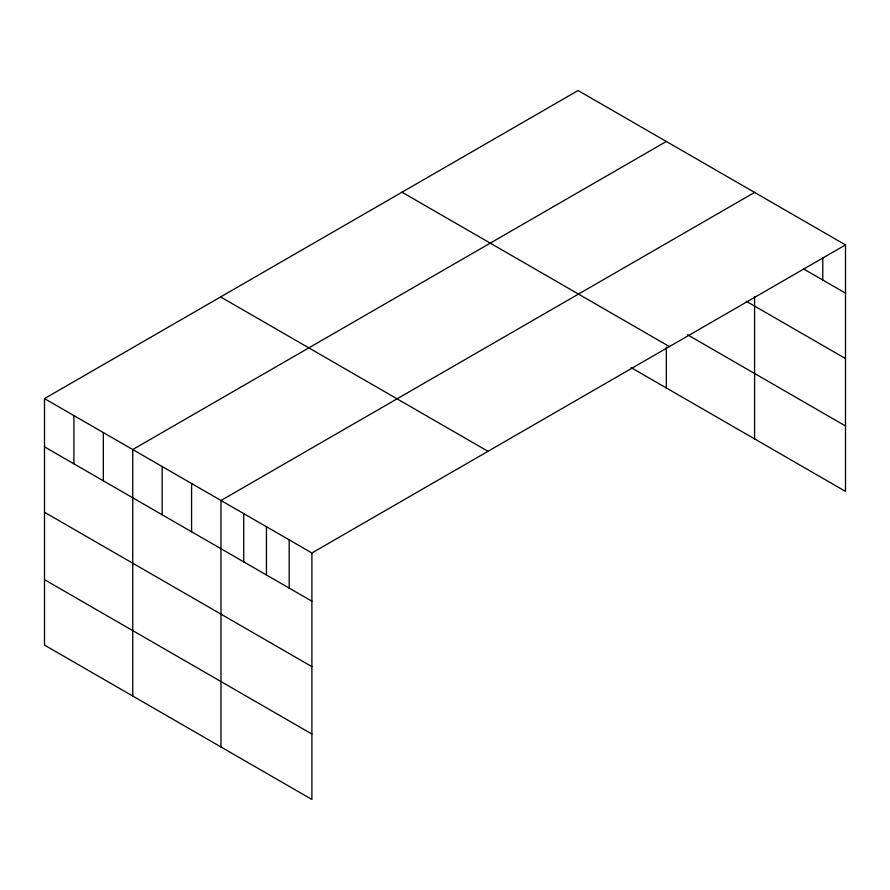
<?xml version="1.0" encoding="UTF-8"?>
<svg xmlns="http://www.w3.org/2000/svg" width="890" height="890" viewBox="0 0 890 890"><rect width="100%" height="100%" fill="white"/><g stroke="black" fill="none" stroke-linecap="round" stroke-linejoin="round"><path stroke-width="1.33" d="M44.5 398.609L311.901 552.979L311.901 799.465L44.5 645.094L44.5 398.609L578.1 90.535L845.5 244.906L845.5 491.391L631.043 367.581M666.343 141.477L132.744 449.55L132.744 696.036M754.587 192.418L220.987 500.492L220.987 746.977M311.901 552.979L845.5 244.906M803.637 268.98L845.5 293.144M746.354 301.332L845.5 358.57M687.525 334.762L845.5 425.976M402.013 192.196L669.414 346.577M220.587 296.937L487.987 451.319M44.5 446.847L311.901 601.217M44.5 512.262L311.901 666.643M44.5 579.668L311.901 734.05M822.772 257.978L822.772 280.027M754.587 296.537L754.587 438.904M666.343 347.078L666.343 387.962M289.172 539.863L289.172 588.101M266.444 526.735L266.444 574.973M243.715 513.619L243.715 561.857M191.572 483.515L191.572 531.753M162.158 466.527L162.158 514.765M103.329 432.562L103.329 480.8M73.915 415.586L73.915 463.824"/></g></svg>
